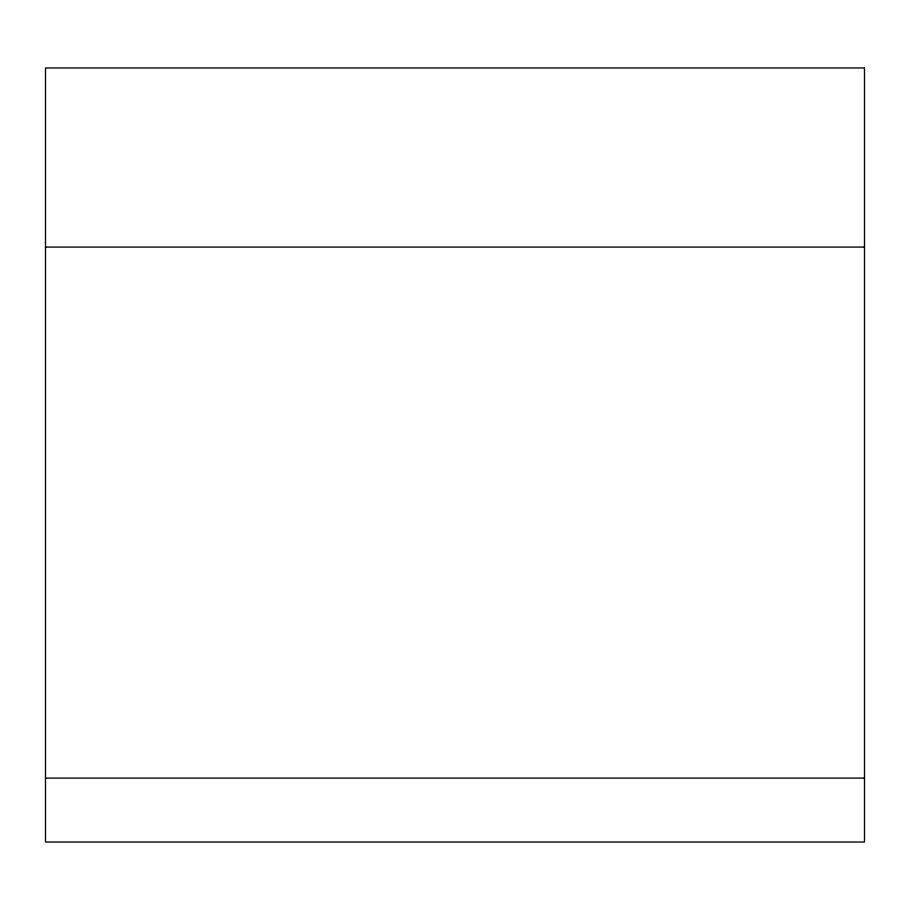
<?xml version="1.0" encoding="UTF-8"?>
<svg xmlns="http://www.w3.org/2000/svg" width="910" height="910" viewBox="0 0 910 910"><rect width="100%" height="100%" fill="white"/><g stroke="black" fill="none" stroke-linecap="round" stroke-linejoin="round"><path stroke-width="1.36" d="M45.5 247.076L864.5 247.076M45.5 778.095L864.5 778.095M864.5 67.977L45.5 67.977L45.5 842.023L864.5 842.023L864.5 67.977"/></g></svg>
